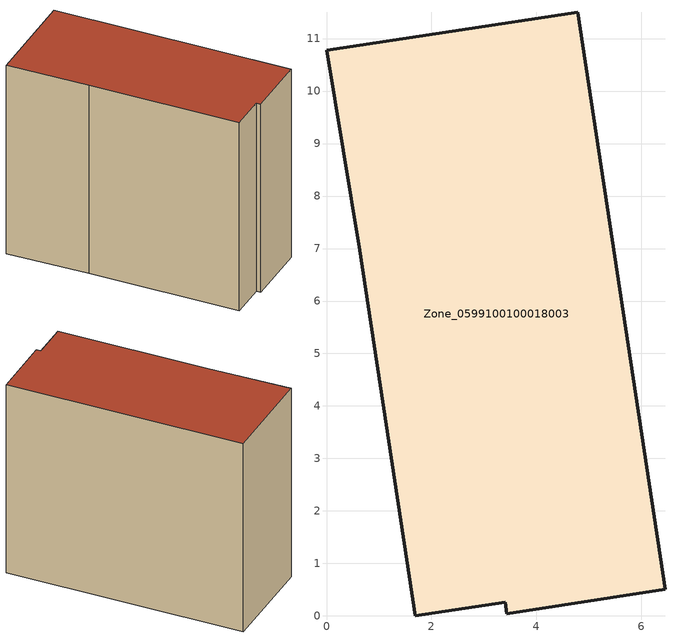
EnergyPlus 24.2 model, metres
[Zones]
Zone_0599100100018003
 floor ground (C_G): 6.45,0.5 3.43,0.04 3.4,0.26 1.69,0 0.63,6.97 0,10.78 4.78,11.51 z0
 wall outside (C_F): 0.63,6.97 1.69,0 3.4,0.26 3.43,0.04 6.45,0.5 4.78,11.51 0,10.78 0.63,6.97 z0:9.49
 roof outside (C_R): 6.45,0.5 4.78,11.51 0,10.78 0.63,6.97 1.69,0 3.4,0.26 3.43,0.04 z9.49
[BUILDING]
Pand.0599100100018003: North Axis=0; Terrain=City; Loads Convergence Tolerance Value=0.04; Temperature Convergence Tolerance Value=0.4; Solar Distribution=FullExterior; Maximum Number of Warmup Days=25; Minimum Number of Warmup Days=1
[Site:Location]
Rotterdam.The.Hague.AP_ZH_NLD Design_Conditions: Latitude=51.96; Longitude=4.45; Time Zone=1; Elevation=-4.5
[SITE:GROUNDTEMPERATURE:BUILDINGSURFACE]
18, 18, 18, 18, 18, 18, 18, 18, 18, 18, 18, 18
[MATERIAL] Thermal Absorptance=0.9; Solar Absorptance=0.7; Visible Absorptance=0.7
Name | Roughness | Thickness | Conductivity | Density | Specific Heat
G.TI.2015-2018 | MediumSmooth | 0.15 | 0.0428571 | 540 | 1210
F.TI.2015-2018 | Rough | 0.3 | 0.0666667 | 1920 | 840
R.TI.2015-2018 | MediumRough | 0.2 | 0.0333333 | 1500 | 1000
[CONSTRUCTION]
C_G: G.TI.2015-2018
C_F: F.TI.2015-2018
C_R: R.TI.2015-2018
[ZONE]
Zone_0599100100018003: Type=1; Multiplier=1; Ceiling Height=Autocalculate; Volume=Autocalculate; Floor Area=autocalculate; Part of Total Floor Area=Yes
[ZONEINFILTRATION:DESIGNFLOWRATE]
Infil_Zone_0599100100018003: Zone or ZoneList or Space or SpaceList=Zone_0599100100018003; Schedule=AlwaysOn; Design Flow Rate Calculation Method=Flow/Area; Flow Rate per Floor Area=0.0015; Constant Term Coefficient=1; Temperature Term Coefficient=0; Velocity Term Coefficient=0; Velocity Squared Term Coefficient=0
[HVACTEMPLATE:ZONE:IDEALLOADSAIRSYSTEM]
Zone_0599100100018003: Maximum Heating Supply Air Temperature=50; Minimum Cooling Supply Air Temperature=13; Maximum Heating Supply Air Humidity Ratio=0.0156; Minimum Cooling Supply Air Humidity Ratio=0.0077; Heating Limit=NoLimit; Cooling Limit=NoLimit; Dehumidification Control Type=ConstantSensibleHeatRatio; Cooling Sensible Heat Ratio=0.7; Dehumidification Setpoint=60; Humidification Control Type=None; Humidification Setpoint=30; Outdoor Air Method=None; Outdoor Air Flow Rate per Person=0.00944; Outdoor Air Flow Rate per Zone Floor Area=0; Outdoor Air Flow Rate per Zone=0; Demand Controlled Ventilation Type=None; Outdoor Air Economizer Type=NoEconomizer; Heat Recovery Type=None; Sensible Heat Recovery Effectiveness=0.7; Latent Heat Recovery Effectiveness=0.65
[ZONECONTROL:THERMOSTAT]
ThermostatControl_Zone_0599100100018003: Zone or ZoneList=Zone_0599100100018003; Control Type Schedule=DualSetpointControlType; Control 1=Thermostat_Zone_0599100100018003; Temperature Difference Between Cutout And Setpoint=0
[THERMOSTATSETPOINT:DUALSETPOINT]
Thermostat_Zone_0599100100018003: Heating Setpoint Temperature Schedule=HeatingSetpoint_Zone_0599100100018003; Cooling Setpoint Temperature Schedule=CoolingSetpoint_Zone_0599100100018003
[SCHEDULE:COMPACT]
HeatingSetpoint_Zone_0599100100018003: Through: 12/31, For: AllDays, Until: 24:00, 21
CoolingSetpoint_Zone_0599100100018003: Through: 12/31, For: AllDays, Until: 24:00, 24
DualSetpointControlType: Through: 12/31, For: AllDays, Until: 24:00, 4
AlwaysOn: Through: 12/31, For: AllDays, Until: 24:00, 1
